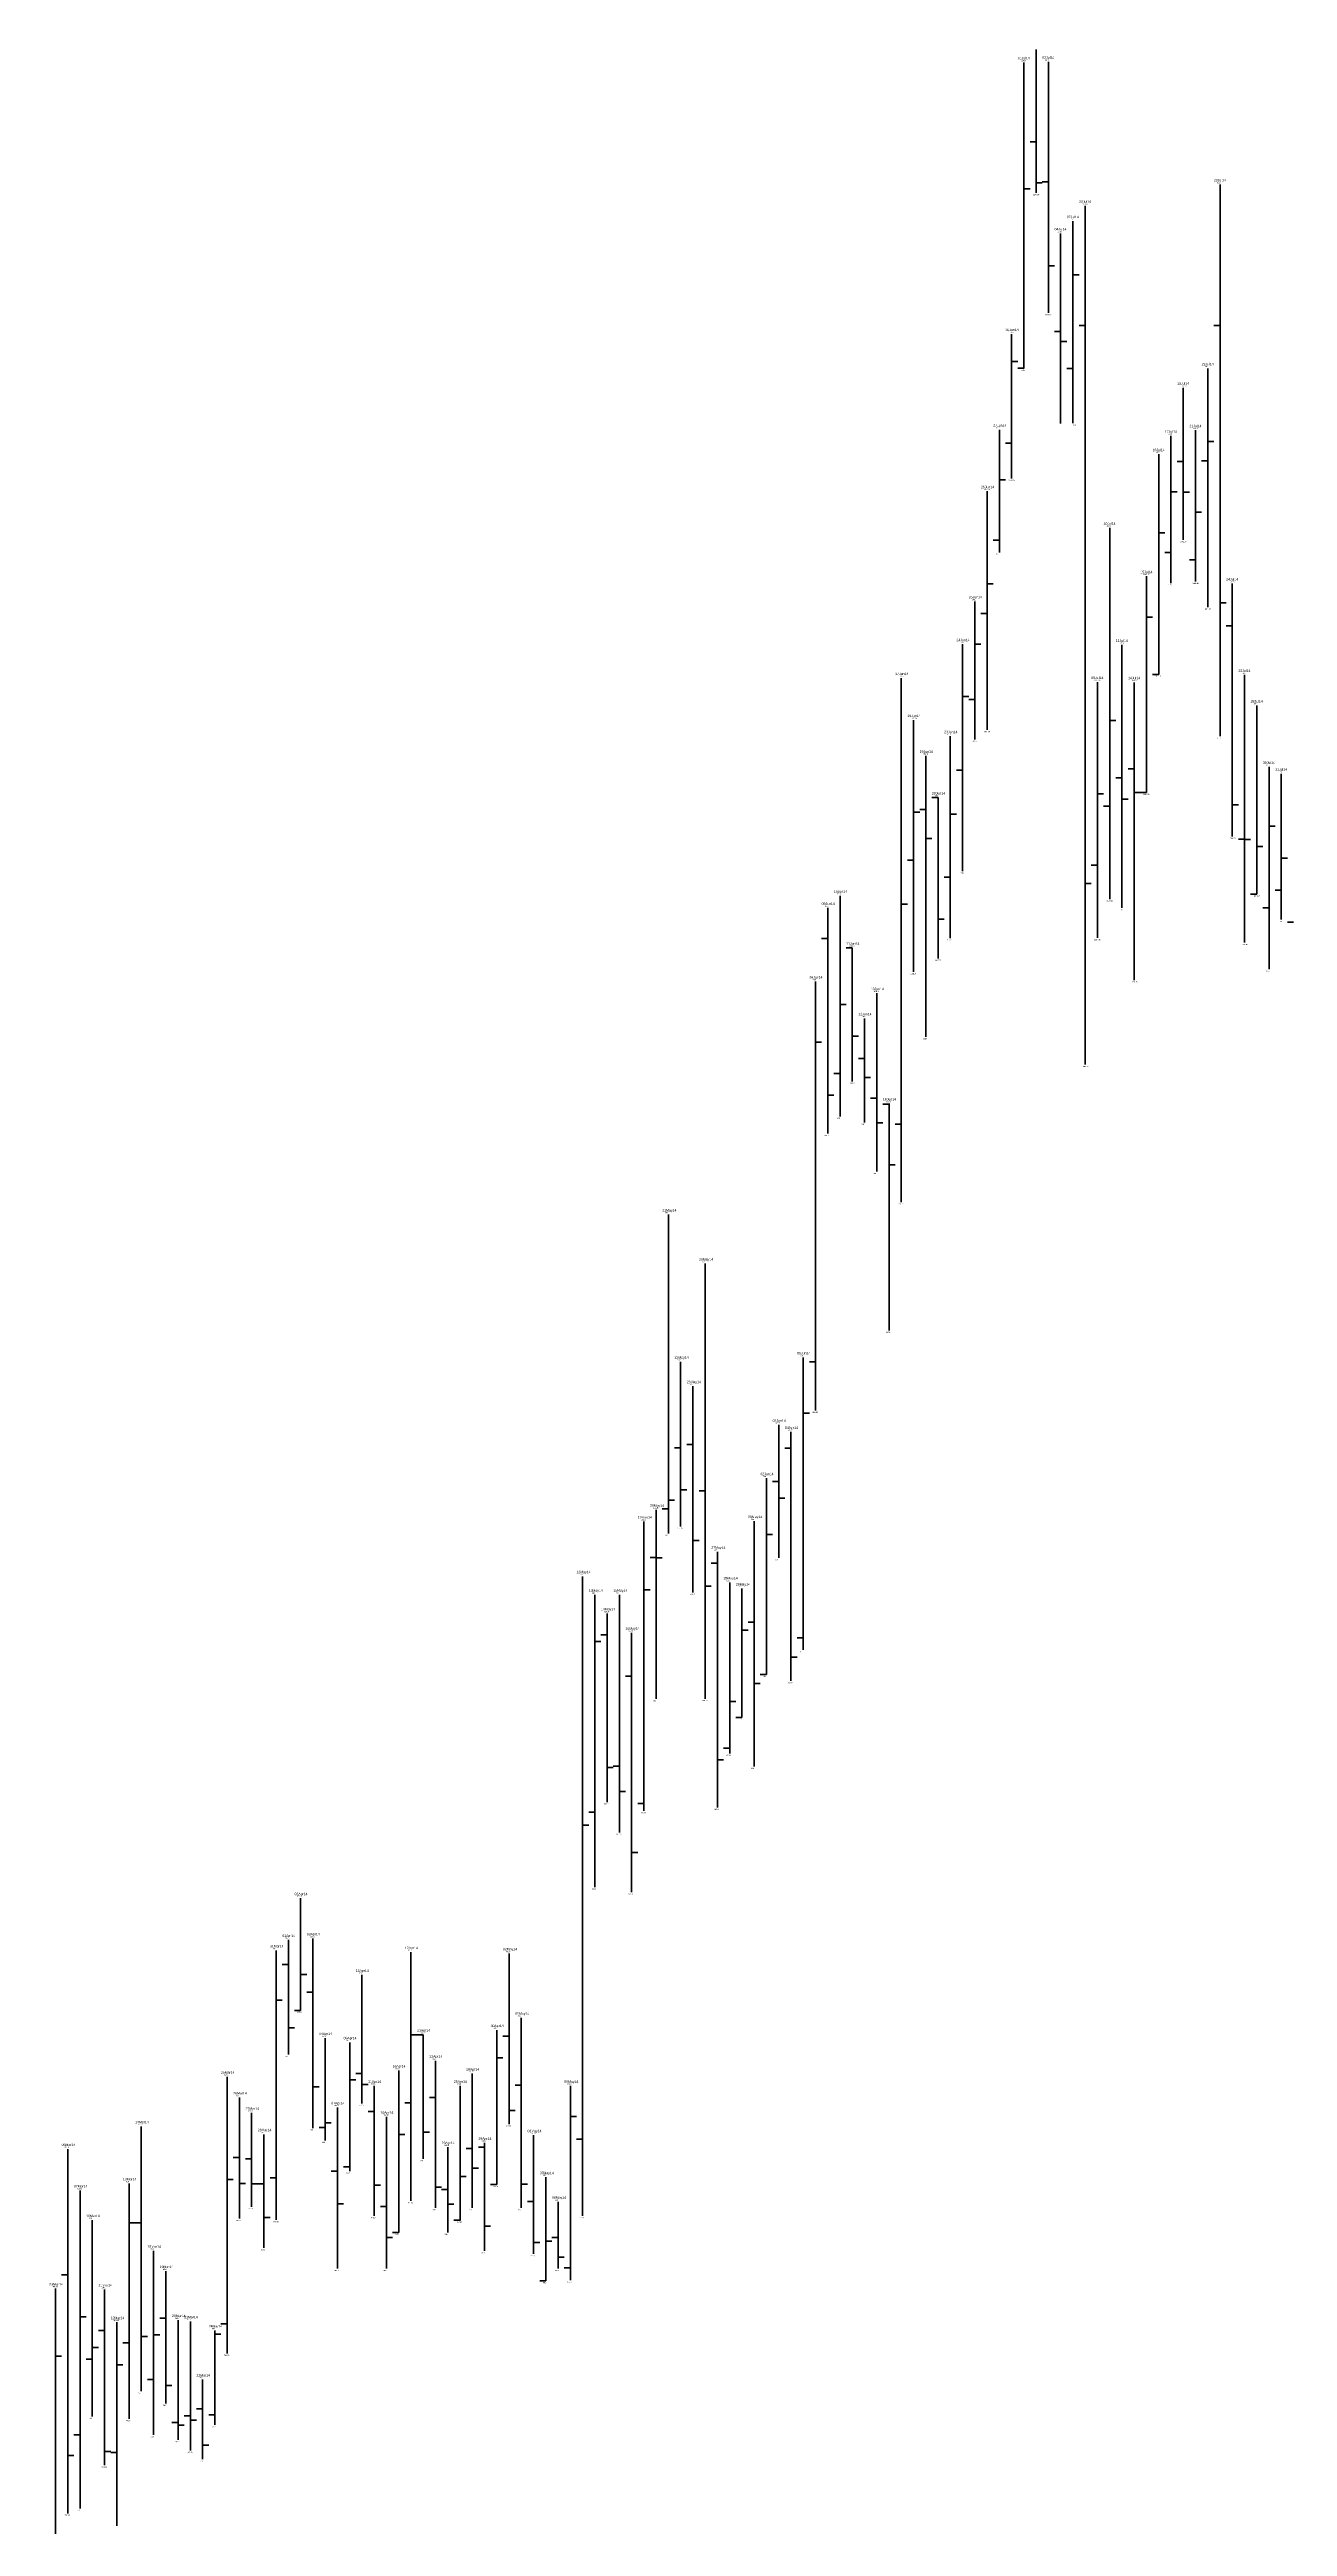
# Model space of a CAD drawing. Header units: inches. Extents: x 0 to 30000, y -20 to 2443.
# Drawn here: x 4768.5 to 4869.5, y 384 to 586 of the extents above; entities that cross this region are included whole.
import ezdxf

# ---------------------------------------------------------------- set-up
doc = ezdxf.new("R2010")
doc.units = ezdxf.units.IN
doc.header["$MEASUREMENT"] = 0
for name, color, linetype in [('DATE', 7, 'Continuous'), ('Graph', 7, 'Continuous'), ('Rate', 7, 'Continuous')]:
    doc.layers.add(name, color=color, linetype=linetype)
doc.styles.get("Standard").update_dxf_attribs({"font": 'arial.ttf'})

msp = doc.modelspace()

# ---------------------------------------------------------------- linework, layer by layer
at = {"layer": 'Graph', "color": 1, "lineweight": 35}
for p, q in [((4849, 586), (4849, 574.325)), ((4850, 585), (4850, 564.525)), ((4849, 578.475), (4848.5, 578.475)), ((4849, 575.125), (4849.5, 575.125)), ((4850, 575.225), (4849.5, 575.225)), ((4864, 575), (4864, 530)), ((4853, 573.25), (4853, 503.225)), ((4851, 571), (4851, 555.5)), ((4850, 568.375), (4850.5, 568.375)), ((4851, 563), (4850.5, 563)), ((4851, 562.2), (4851.5, 562.2)), ((4853, 563.5), (4852.5, 563.5)), ((4864, 563.5), (4863.5, 563.5)), ((4861, 558.425), (4861, 546.025)), ((4861, 552.4), (4860.5, 552.4)), ((4861, 549.9), (4861.5, 549.9)), ((4865, 542.45), (4865, 521.825)), ((4864, 540.875), (4864.5, 540.875)), ((4856, 537.45), (4856, 516)), ((4865, 539), (4864.5, 539)), ((4857, 534.4), (4857, 510.125)), ((4866, 535), (4866, 513.175)), ((4840, 528.4), (4840, 505.5)), ((4857, 527.35), (4856.5, 527.35)), ((4856, 526.6), (4855.5, 526.6)), ((4857, 525.425), (4857.5, 525.425)), ((4840, 524.025), (4839.5, 524.025)), ((4841, 525), (4840.5, 525)), ((4841, 525), (4841, 511.875)), ((4856, 524.875), (4856.5, 524.875)), ((4865, 524.4), (4865.5, 524.4)), ((4840, 521.675), (4840.5, 521.675)), ((4866, 521.6), (4865.5, 521.6)), ((4866, 521.575), (4866.5, 521.575)), ((4853, 518), (4853.5, 518)), ((4832, 516), (4832, 497.6)), ((4841, 515.1), (4841.5, 515.1)), ((4832, 513.5), (4831.5, 513.5)), ((4834, 512.75), (4833.5, 512.75)), ((4834, 512.75), (4834, 501.85)), ((4836, 509.05), (4836, 494.5)), ((4835, 507), (4835, 498.5)), ((4834, 505.55), (4834.5, 505.55)), ((4835, 503.725), (4834.5, 503.725)), ((4835, 502.175), (4835.5, 502.175)), ((4832, 500.725), (4832.5, 500.725)), ((4836, 500.5), (4835.5, 500.5)), ((4837, 500), (4836.5, 500)), ((4837, 500.05), (4837, 481.55)), ((4836, 498.475), (4836.5, 498.475)), ((4837, 495.05), (4837.5, 495.05)), ((4822, 487), (4822, 451.525)), ((4820, 479), (4820, 465.575)), ((4821, 477), (4821, 460.175)), ((4828, 473.85), (4828, 463)), ((4829, 473.275), (4829, 452.975)), ((4820, 471.975), (4819.5, 471.975)), ((4821, 472.25), (4820.5, 472.25)), ((4829, 471.95), (4828.5, 471.95)), ((4828, 469.225), (4827.5, 469.225)), ((4818, 466.925), (4818, 451.5)), ((4820, 468.55), (4820.5, 468.55)), ((4822, 468.475), (4821.5, 468.475)), ((4828, 467.875), (4828.5, 467.875)), ((4826, 466), (4826, 446)), ((4818, 463.025), (4817.5, 463.025)), ((4818, 463), (4818.5, 463)), ((4821, 464.425), (4821.5, 464.425)), ((4823, 462.575), (4822.5, 462.575)), ((4823, 463.5), (4823, 442.65)), ((4822, 460.7), (4822.5, 460.7)), ((4815, 460), (4815, 440.625)), ((4814, 456.725), (4813.5, 456.725)), ((4814, 458.475), (4814, 443.1)), ((4816, 456.9), (4816, 435.75)), ((4826, 457.775), (4825.5, 457.775)), ((4829, 454.9), (4829.5, 454.9)), ((4816, 453.35), (4815.5, 453.35)), ((4826, 452.775), (4826.5, 452.775)), ((4823, 446.525), (4823.5, 446.525)), ((4814, 445.925), (4814.5, 445.925)), ((4815, 446.025), (4814.5, 446.025)), ((4815, 443.95), (4815.5, 443.95)), ((4816, 438.975), (4816.5, 438.975)), ((4788, 431.85), (4788, 422.5)), ((4790, 431.975), (4790, 416.5)), ((4806, 430.75), (4806, 416.825)), ((4788, 429.85), (4787.5, 429.85)), ((4794, 429), (4794, 418.525)), ((4790, 427.6), (4789.5, 427.6)), ((4788, 424.675), (4788.5, 424.675)), ((4807, 425.5), (4807, 410)), ((4799, 424.125), (4798.5, 424.125)), ((4799, 424.125), (4799, 414)), ((4806, 424), (4805.5, 424)), ((4794, 420.95), (4793.5, 420.95)), ((4800, 422), (4800, 410)), ((4803, 420.95), (4803, 410)), ((4784, 419), (4784, 409.125)), ((4790, 419.875), (4790.5, 419.875)), ((4792, 418.2), (4792, 405.05)), ((4794, 420.075), (4794.5, 420.075)), ((4795, 419.95), (4795, 409.35)), ((4800, 419), (4799.5, 419)), ((4807, 420), (4806.5, 420)), ((4776, 416.65), (4776, 395.05)), ((4785, 417.75), (4785, 410.1)), ((4795, 417.85), (4794.5, 417.85)), ((4796, 417.425), (4796, 405.05)), ((4799, 416.175), (4799.5, 416.175)), ((4806, 417.95), (4806.5, 417.95)), ((4770, 414.8), (4770, 385.075)), ((4784, 414.125), (4783.5, 414.125)), ((4786, 416), (4786, 406.75)), ((4801, 414.95), (4801, 408)), ((4803, 414.85), (4802.5, 414.85)), ((4804, 414.95), (4803.5, 414.95)), ((4804, 415.3), (4804, 406.5)), ((4808, 415.925), (4808, 406.25)), ((4785, 414), (4784.5, 414)), ((4792, 413), (4791.5, 413)), ((4803, 413.25), (4803.5, 413.25)), ((4784, 412), (4784.5, 412)), ((4785, 411.975), (4785.5, 411.975)), ((4786, 411.975), (4785.5, 411.975)), ((4792, 410.325), (4792.5, 410.325)), ((4795, 411.85), (4795.5, 411.85)), ((4796, 410.125), (4795.5, 410.125)), ((4800, 411.7), (4800.5, 411.7)), ((4801, 411.5), (4800.5, 411.5)), ((4801, 410.3), (4801.5, 410.3)), ((4807, 411.925), (4807.5, 411.925)), ((4808, 410.525), (4807.5, 410.525)), ((4810, 410.5), (4810, 405.05)), ((4776, 408.775), (4775.5, 408.775)), ((4786, 409.225), (4786.5, 409.225)), ((4804, 408.5), (4804.5, 408.5)), ((4796, 407.575), (4796.5, 407.575)), ((4808, 407.175), (4808.5, 407.175)), ((4810, 407.575), (4809.5, 407.575)), ((4810, 405.975), (4810.5, 405.975)), ((4770, 404.55), (4769.5, 404.55)), ((4778, 404.85), (4778, 394.05)), ((4773, 403.35), (4773, 389.025)), ((4773, 400), (4772.5, 400)), ((4778, 401), (4777.5, 401)), ((4779, 400.85), (4779, 391.1)), ((4780, 400.75), (4780, 390.225)), ((4776, 399.525), (4776.5, 399.525)), ((4781, 396), (4781, 389.5)), ((4778, 395.525), (4778.5, 395.525)), ((4779, 392.5), (4778.5, 392.5)), ((4779, 392.275), (4779.5, 392.275)), ((4780, 393.05), (4779.5, 393.05)), ((4780, 392.7), (4780.5, 392.7)), ((4781, 393.625), (4780.5, 393.625)), ((4773, 390.15), (4773.5, 390.15)), ((4781, 390.65), (4781.5, 390.65)), ((4770, 389.8), (4770.5, 389.8))]:
    msp.add_line(p, q, dxfattribs=at)
at = {"layer": 'Graph', "color": 3, "lineweight": 35}
for p, q in [((4848, 584.95), (4848, 560)), ((4848, 574.65), (4848.5, 574.65)), ((4852, 572), (4852, 555.525)), ((4852, 567.625), (4852.5, 567.625)), ((4847, 562.8), (4847, 551.025)), ((4847, 560.55), (4847.5, 560.55)), ((4848, 560.025), (4847.5, 560.025)), ((4852, 560), (4851.5, 560)), ((4863, 560), (4863, 540.525)), ((4846, 555), (4846, 545)), ((4847, 553.9), (4846.5, 553.9)), ((4860, 554.5), (4860, 542.5)), ((4862, 554.95), (4862, 542.625)), ((4863, 554.05), (4863.5, 554.05)), ((4859, 553), (4859, 535.05)), ((4863, 552.45), (4862.5, 552.45)), ((4845, 549.975), (4845, 530.525)), ((4846, 550.9), (4846.5, 550.9)), ((4860, 549.925), (4860.5, 549.925)), ((4862, 548.275), (4862.5, 548.275)), ((4846, 546), (4845.5, 546)), ((4855, 547), (4855, 516.725)), ((4859, 546.6), (4859.5, 546.6)), ((4860, 545), (4859.5, 545)), ((4862, 544.4), (4861.5, 544.4)), ((4845, 542.425), (4845.5, 542.425)), ((4858, 543.05), (4858, 525.425)), ((4844, 541), (4844, 529.75)), ((4845, 540), (4844.5, 540)), ((4858, 539.725), (4858.5, 539.725)), ((4843, 537.5), (4843, 519)), ((4844, 537.5), (4844.5, 537.5)), ((4838, 534.75), (4838, 492.025)), ((4843, 533.25), (4843.5, 533.25)), ((4854, 534.425), (4854, 513.575)), ((4859, 535.05), (4858.5, 535.05)), ((4839, 531.325), (4839, 510.8)), ((4844, 533), (4843.5, 533)), ((4855, 531.275), (4855.5, 531.275)), ((4867, 532.5), (4867, 517.125)), ((4842, 530), (4842, 513.55)), ((4843, 527.225), (4842.5, 527.225)), ((4868, 527.5), (4868, 511)), ((4854, 525.3), (4854.5, 525.3)), ((4858, 525.425), (4857.5, 525.425)), ((4869, 526.95), (4869, 515.05)), ((4839, 523.8), (4839.5, 523.8)), ((4842, 523.65), (4842.5, 523.65)), ((4855, 524.3), (4854.5, 524.3)), ((4868, 522.675), (4868.5, 522.675)), ((4839, 519.9), (4838.5, 519.9)), ((4854, 519.5), (4853.5, 519.5)), ((4867, 521.025), (4867.5, 521.025)), ((4869, 520.075), (4869.5, 520.075)), ((4842, 518.5), (4841.5, 518.5)), ((4867, 517.125), (4866.5, 517.125)), ((4869, 517.45), (4868.5, 517.45)), ((4833, 517), (4833, 499)), ((4838, 516.325), (4838.5, 516.325)), ((4868, 516), (4867.5, 516)), ((4870, 514.85), (4869.5, 514.85)), ((4831, 510), (4831, 475.025)), ((4833, 508.125), (4833.5, 508.125)), ((4831, 505.05), (4831.5, 505.05)), ((4833, 502.5), (4832.5, 502.5)), ((4838, 498.375), (4837.5, 498.375)), ((4819, 491), (4819, 465)), ((4830, 479.35), (4830, 455.5)), ((4831, 479), (4830.5, 479)), ((4830, 474.8), (4830.5, 474.8)), ((4827, 469.5), (4827, 453.5)), ((4819, 467), (4818.5, 467)), ((4819, 467.7), (4819.5, 467.7)), ((4817, 465.975), (4817, 442.375)), ((4827, 464.925), (4827.5, 464.925)), ((4812, 461.5), (4812, 409.35)), ((4824, 461), (4824, 447.05)), ((4813, 460), (4813, 436.15)), ((4817, 460.4), (4817.5, 460.4)), ((4825, 460.5), (4825, 450)), ((4825, 457.1), (4825.5, 457.1)), ((4830, 456.5), (4829.5, 456.5)), ((4813, 456.2), (4813.5, 456.2)), ((4827, 453.5), (4826.5, 453.5)), ((4824, 451.3), (4824.5, 451.3)), ((4825, 450), (4824.5, 450)), ((4824, 447.5), (4823.5, 447.5)), ((4817, 442.975), (4816.5, 442.975)), ((4812, 441.2), (4812.5, 441.2)), ((4813, 442.275), (4812.5, 442.275)), ((4789, 435.25), (4789, 426.1)), ((4787, 431), (4787, 409.025)), ((4798, 430.85), (4798, 410.575)), ((4789, 429.025), (4789.5, 429.025)), ((4787, 426.95), (4787.5, 426.95)), ((4789, 426.1), (4788.5, 426.1)), ((4805, 424.5), (4805, 411.9)), ((4791, 423.85), (4791, 415.5)), ((4793, 423.5), (4793, 413)), ((4798, 424.125), (4798.5, 424.125)), ((4805, 422.25), (4805.5, 422.25)), ((4783, 420.7), (4783, 398.125)), ((4793, 420.45), (4793.5, 420.45)), ((4797, 421.2), (4797, 408)), ((4798, 418.575), (4797.5, 418.575)), ((4802, 419.95), (4802, 408.975)), ((4811, 419.95), (4811, 404.1)), ((4791, 416.55), (4790.5, 416.55)), ((4791, 416.925), (4791.5, 416.925)), ((4811, 417.45), (4811.5, 417.45)), ((4797, 415.975), (4797.5, 415.975)), ((4812, 415.6), (4811.5, 415.6)), ((4783, 412.325), (4783.5, 412.325)), ((4787, 412.45), (4786.5, 412.45)), ((4793, 413.35), (4792.5, 413.35)), ((4802, 412.575), (4802.5, 412.575)), ((4809, 412.5), (4809, 404.05)), ((4771, 411.425), (4771, 385.5)), ((4775, 412), (4775, 392.8)), ((4805, 411.9), (4804.5, 411.9)), ((4772, 409), (4772, 393)), ((4775, 408.775), (4775.5, 408.775)), ((4797, 408), (4796.5, 408)), ((4802, 409), (4801.5, 409)), ((4777, 406.5), (4777, 391.5)), ((4809, 407.3), (4809.5, 407.3)), ((4809, 404.05), (4808.5, 404.05)), ((4811, 405.125), (4810.5, 405.125)), ((4769, 403.425), (4769, 365.5)), ((4771, 401.125), (4771.5, 401.125)), ((4774, 400.675), (4774, 384.075)), ((4782, 400), (4782, 392.3)), ((4783, 400.55), (4782.5, 400.55)), ((4769, 397.925), (4769.5, 397.925)), ((4772, 398.625), (4772.5, 398.625)), ((4775, 399), (4774.5, 399)), ((4777, 399.65), (4777.5, 399.65)), ((4782, 399.7), (4782.5, 399.7)), ((4772, 397.675), (4771.5, 397.675)), ((4774, 397.2), (4774.5, 397.2)), ((4777, 396), (4776.5, 396)), ((4782, 393.125), (4781.5, 393.125)), ((4771, 391.5), (4770.5, 391.5)), ((4774, 390.05), (4773.5, 390.05))]:
    msp.add_line(p, q, dxfattribs=at)

# ---------------------------------------------------------------- texts
at = {"layer": 'DATE'}
for s, p in [('01Jul14', (4847.5, 585.2)), ('03Jul14', (4849.5, 585.25)), ('08Jul14', (4852.5, 573.5)), ('23Jul14', (4863.5, 575.25)), ('07Jul14', (4851.5, 572.25)), ('04Jul14', (4850.5, 571.25)), ('30Jun14', (4846.5, 563.05)), ('22Jul14', (4862.5, 560.25)), ('18Jul14', (4860.5, 558.675)), ('27Jun14', (4845.5, 555.25)), ('16Jul14', (4858.5, 553.25)), ('17Jul14', (4859.5, 554.75)), ('21Jul14', (4861.5, 555.2)), ('26Jun14', (4844.5, 550.225)), ('10Jul14', (4854.5, 547.25)), ('15Jul14', (4857.5, 543.3)), ('25Jun14', (4843.5, 541.25)), ('24Jul14', (4864.5, 542.7)), ('24Jun14', (4842.5, 537.75)), ('11Jul14', (4855.5, 537.7)), ('25Jul14', (4865.5, 535.25)), ('17Jun14', (4837.5, 535)), ('09Jul14', (4853.5, 534.675)), ('14Jul14', (4856.5, 534.65)), ('18Jun14', (4838.5, 531.575)), ('28Jul14', (4866.5, 532.75)), ('23Jun14', (4841.5, 530.25)), ('19Jun14', (4839.5, 528.65)), ('30Jul14', (4867.5, 527.75)), ('31Jul14', (4868.5, 527.2)), ('20Jun14', (4840.5, 525.25)), ('10Jun14', (4832.5, 517.25)), ('09Jun14', (4831.5, 516.25)), ('11Jun14', (4833.5, 513)), ('06Jun14', (4830.5, 510.25)), ('13Jun14', (4835.5, 509.3)), ('12Jun14', (4834.5, 507.25)), ('16Jun14', (4836.5, 500.3)), ('21May14', (4818.5, 491.25)), ('26May14', (4821.5, 487.25)), ('22May14', (4819.5, 479.25)), ('05Jun14', (4829.5, 479.6)), ('23May14', (4820.5, 477.25)), ('03Jun14', (4827.5, 474.1)), ('04Jun14', (4828.5, 473.525)), ('02Jun14', (4826.5, 469.75)), ('20May14', (4817.5, 467.175)), ('19May14', (4816.5, 466.225)), ('30May14', (4825.5, 466.25)), ('27May14', (4822.5, 463.75)), ('12May14', (4811.5, 461.75)), ('28May14', (4823.5, 461.25)), ('29May14', (4824.5, 460.75)), ('13May14', (4812.5, 460.25)), ('14May14', (4813.5, 458.725)), ('15May14', (4814.5, 460.25)), ('16May14', (4815.5, 457.15)), ('02Apr14', (4788.5, 435.5)), ('01Apr14', (4787.5, 432.1)), ('03Apr14', (4789.5, 432.225)), ('31Mar14', (4786.5, 431.25)), ('17Apr14', (4797.5, 431.1)), ('02May14', (4805.5, 431)), ('10Apr14', (4793.5, 429.25)), ('04Apr14', (4790.5, 424.1)), ('21Apr14', (4798.5, 424.375)), ('30Apr14', (4804.5, 424.75)), ('05May14', (4806.5, 425.75)), ('09Apr14', (4792.5, 423.75)), ('22Apr14', (4799.5, 422.25)), ('25Mar14', (4782.5, 420.95)), ('11Apr14', (4794.5, 420.2)), ('16Apr14', (4796.5, 421.45)), ('25Apr14', (4801.5, 420.2)), ('28Apr14', (4802.5, 421.2)), ('09May14', (4810.5, 420.2)), ('26Mar14', (4783.5, 419.25)), ('27Mar14', (4784.5, 418)), ('07Apr14', (4791.5, 418.45)), ('14Mar14', (4775.5, 416.9)), ('28Mar14', (4785.5, 416.25)), ('15Apr14', (4795.5, 417.675)), ('06May14', (4807.5, 416.175)), ('06Mar14', (4769.5, 415.05)), ('23Apr14', (4800.5, 415.2)), ('29Apr14', (4803.5, 415.55)), ('13Mar14', (4774.5, 412.25)), ('07May14', (4808.5, 412.75)), ('07Mar14', (4770.5, 411.675)), ('08May14', (4809.5, 410.75)), ('10Mar14', (4771.5, 409.25)), ('18Mar14', (4776.5, 406.75)), ('19Mar14', (4777.5, 405.1)), ('05Mar14', (4768.5, 403.675)), ('11Mar14', (4772.5, 403.6)), ('12Mar14', (4773.5, 400.925)), ('20Mar14', (4778.5, 401.1)), ('21Mar14', (4779.5, 401)), ('24Mar14', (4781.5, 400.25)), ('22Mar14', (4780.5, 396.25))]:
    msp.add_text(s, height=0.2, dxfattribs=at).set_placement(p)
at = {"layer": 'Rate'}
for s, p in [('1169.9', (4847.75, 585.05)), ('1170', (4849.75, 585.1)), ('1148.65', (4848.75, 574.125)), ('1150', (4863.75, 575.1)), ('1144', (4851.75, 572.1)), ('1146.5', (4852.75, 573.35)), ('1142', (4850.75, 571.1)), ('1129.05', (4849.75, 564.325)), ('1125.6', (4846.75, 562.9)), ('1120', (4847.75, 559.8)), ('1120', (4862.75, 560.1)), ('1116.85', (4860.75, 558.525)), ('1110', (4845.75, 555.1)), ('1111', (4850.75, 555.3)), ('1111.05', (4851.75, 555.325)), ('1109', (4859.75, 554.6)), ('1109.9', (4861.75, 555.05)), ('1106', (4858.75, 553.1)), ('1099.95', (4844.75, 550.075)), ('1102.05', (4846.75, 550.825)), ('1094', (4854.75, 547.1)), ('1092.05', (4860.75, 545.825)), ('1090', (4845.75, 544.8)), ('1086.1', (4857.75, 543.15)), ('1085', (4859.75, 542.3)), ('1085.25', (4861.75, 542.425)), ('1084.9', (4864.75, 542.55)), ('1082', (4843.75, 541.1)), ('1081.05', (4862.75, 540.325)), ('1075', (4842.75, 537.6)), ('1074.9', (4855.75, 537.55)), ('1069.5', (4837.75, 534.85)), ('1068.85', (4853.75, 534.525)), ('1068.8', (4856.75, 534.5)), ('1070.1', (4858.75, 534.85)), ('1070', (4865.75, 535.1)), ('1062.65', (4838.75, 531.425)), ('1065', (4866.75, 532.6)), ('1060', (4841.75, 530.1)), ('1059.5', (4843.75, 529.55)), ('1061.05', (4844.75, 530.325)), ('1060', (4863.75, 529.8)), ('1056.8', (4839.75, 528.5)), ('1055', (4867.75, 527.6)), ('1050', (4840.75, 525.1)), ('1050.85', (4857.75, 525.225)), ('1053.9', (4868.75, 527.05)), ('1043.65', (4864.75, 521.625)), ('1034', (4832.75, 517.1)), ('1038', (4842.75, 518.8)), ('1032', (4831.75, 516.1)), ('1033.45', (4854.75, 516.525)), ('1032', (4855.75, 515.8)), ('1034.25', (4866.75, 516.925)), ('1027.1', (4841.75, 513.35)), ('1027.15', (4853.75, 513.375)), ('1026.35', (4865.75, 512.975)), ('1030.1', (4868.75, 514.85)), ('1025.5', (4833.75, 512.85)), ('1023.75', (4840.75, 511.675)), ('1020', (4830.75, 510.1)), ('1018.1', (4835.75, 509.15)), ('1021.6', (4838.75, 510.6)), ('1020.25', (4856.75, 509.925)), ('1022', (4867.75, 510.8)), ('1014', (4834.75, 507.1)), ('1011', (4839.75, 505.3)), ('1006.45', (4852.75, 503.025)), ('1003.7', (4833.75, 501.65)), ('998', (4832.75, 498.8)), ('1000.1', (4836.75, 500.15)), ('995.2', (4831.75, 497.4)), ('997', (4834.75, 498.3)), ('989', (4835.75, 494.3)), ('982', (4818.75, 491.1)), ('984.05', (4837.75, 491.825)), ('974', (4821.75, 487.1)), ('963.1', (4836.75, 481.35)), ('958', (4819.75, 479.1)), ('958.7', (4829.75, 479.45)), ('954', (4820.75, 477.1)), ('950.05', (4830.75, 474.825)), ('947.7', (4827.75, 473.95)), ('946.55', (4828.75, 473.375)), ('939', (4826.75, 469.6)), ('933.85', (4817.75, 467.025)), ('931.95', (4816.75, 466.075)), ('930', (4818.75, 464.8)), ('931.15', (4819.75, 465.375)), ('932', (4825.75, 466.1)), ('927', (4822.75, 463.6)), ('926', (4827.75, 462.8)), ('923', (4811.75, 461.6)), ('922', (4823.75, 461.1)), ('921', (4824.75, 460.6)), ('920', (4812.75, 460.1)), ('916.95', (4813.75, 458.575)), ('920', (4814.75, 460.1)), ('920.35', (4820.75, 459.975)), ('913.8', (4815.75, 457)), ('911', (4829.75, 455.3)), ('907', (4826.75, 453.3)), ('905.95', (4828.75, 452.775)), ('903', (4817.75, 451.3)), ('903.05', (4821.75, 451.325)), ('900', (4824.75, 449.8)), ('894.1', (4823.75, 446.85)), ('892', (4825.75, 445.8)), ('886.2', (4813.75, 442.9)), ('885.3', (4822.75, 442.45)), ('881.25', (4814.75, 440.425)), ('884.75', (4816.75, 442.175)), ('870.5', (4788.75, 435.35)), ('872.3', (4812.75, 435.95)), ('871.5', (4815.75, 435.55)), ('862', (4786.75, 431.1)), ('863.7', (4787.75, 431.95)), ('863.95', (4789.75, 432.075)), ('861.7', (4797.75, 430.95)), ('861.5', (4805.75, 430.85)), ('858', (4793.75, 429.1)), ('852.2', (4788.75, 425.9)), ('848.25', (4798.75, 424.225)), ('849', (4804.75, 424.6)), ('851', (4806.75, 425.6)), ('845', (4787.75, 422.3)), ('847.7', (4790.75, 423.95)), ('847', (4792.75, 423.6)), ('844', (4799.75, 422.1)), ('841.4', (4782.75, 420.8)), ('839.9', (4794.75, 420.05)), ('842.4', (4796.75, 421.3)), ('839.9', (4801.75, 420.05)), ('841.9', (4802.75, 421.05)), ('839.9', (4810.75, 420.05)), ('838', (4783.75, 419.1)), ('836.4', (4791.75, 418.3)), ('837.05', (4793.75, 418.325)), ('833.3', (4775.75, 416.75)), ('835.5', (4784.75, 417.85)), ('832', (4785.75, 416.1)), ('833', (4789.75, 416.3)), ('834.85', (4795.75, 417.525)), ('833.65', (4805.75, 416.625)), ('831.85', (4807.75, 416.025)), ('829.6', (4769.75, 414.9)), ('831', (4790.75, 415.3)), ('829.9', (4800.75, 415.05)), ('830.6', (4803.75, 415.4)), ('824', (4774.75, 412.1)), ('826', (4792.75, 412.8)), ('828', (4798.75, 413.8)), ('825', (4808.75, 412.6)), ('822.85', (4770.75, 411.525)), ('821.15', (4797.75, 410.375)), ('823.8', (4804.75, 411.7)), ('821', (4809.75, 410.6)), ('818', (4771.75, 409.1)), ('818.25', (4783.75, 408.925)), ('820.2', (4784.75, 409.9)), ('818.05', (4786.75, 408.825)), ('818.7', (4794.75, 409.15)), ('820', (4799.75, 409.8)), ('817.95', (4801.75, 408.775)), ('820', (4802.75, 409.8)), ('820', (4806.75, 409.8)), ('818.7', (4811.75, 409.15)), ('813', (4776.75, 406.6)), ('813.5', (4785.75, 406.55)), ('816', (4796.75, 407.8)), ('816', (4800.75, 407.8)), ('813', (4803.75, 406.3)), ('812.5', (4807.75, 406.05)), ('809.7', (4777.75, 404.95)), ('810.1', (4791.75, 404.85)), ('810.1', (4795.75, 404.85)), ('808.1', (4808.75, 403.85)), ('810.1', (4809.75, 404.85)), ('808.2', (4810.75, 403.9)), ('806.85', (4768.75, 403.525)), ('806.7', (4772.75, 403.45)), ('801.35', (4773.75, 400.775)), ('801.7', (4778.75, 400.95)), ('801.5', (4779.75, 400.85)), ('800', (4781.75, 400.1)), ('796.25', (4782.75, 397.925)), ('792', (4780.75, 396.1)), ('790.1', (4775.75, 394.85)), ('788.1', (4777.75, 393.85)), ('786', (4771.75, 392.8)), ('785.6', (4774.75, 392.6)), ('784.6', (4781.75, 392.1)), ('783', (4776.75, 391.3)), ('782.2', (4778.75, 390.9)), ('780.45', (4779.75, 390.025)), ('778.05', (4772.75, 388.825)), ('779', (4780.75, 389.3)), ('770.15', (4769.75, 384.875)), ('771', (4770.75, 385.3))]:
    msp.add_text(s, height=0.1, dxfattribs=at).set_placement(p)

doc.saveas('drawing.dxf')
